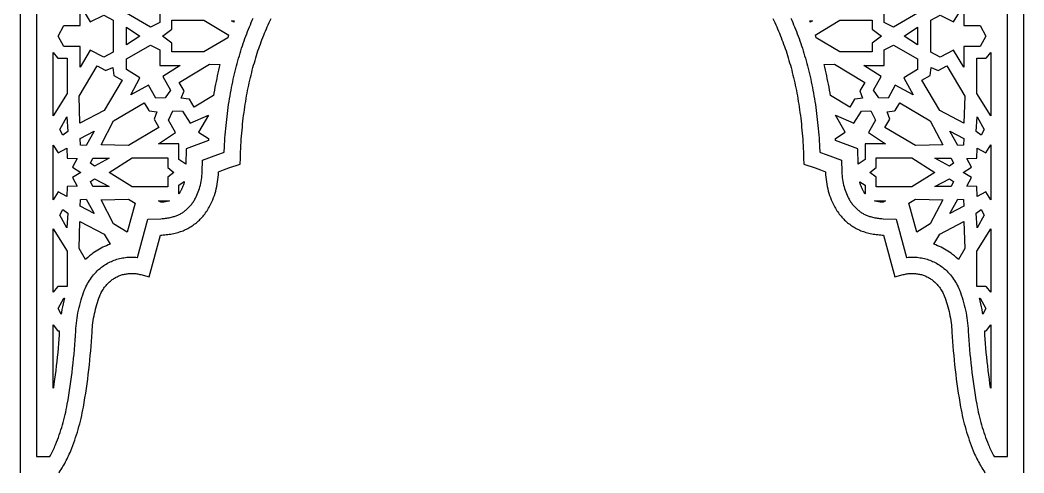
# Model space of a CAD drawing. Extents: x -1513 to 1512, y -590 to 595.
# Drawn here: x 592 to 1512, y -585 to -169 of the extents above; entities that cross this region are included whole.
import ezdxf

# ---------------------------------------------------------------- set-up
doc = ezdxf.new("R2010")
doc.units = 0
doc.layers.add('LAYER_1', color=18, linetype='CONTINUOUS')
doc.layers.add('LAYER_3', color=150, linetype='CONTINUOUS')

msp = doc.modelspace()

# ---------------------------------------------------------------- linework, layer by layer
at = {"layer": 'LAYER_1'}
for points in [[(1511.94, -584.76), (1511.94, 595.24), (1057.75, 595.24), (1051.94, 595.24), (1046.14, 595.24), (591.94, 595.24), (591.94, -584.76)], [(627.45, -584.76), (627.82, -584.23), (628.7, -582.91), (629.56, -581.58), (630.4, -580.23), (631.22, -578.87), (632.03, -577.5), (632.81, -576.11), (633.57, -574.71), (634.32, -573.3), (635.04, -571.87), (635.74, -570.43), (636.42, -568.98), (637.08, -567.51), (637.73, -566.04), (638.34, -564.56), (639.31, -562.13), (640.25, -559.7), (641.15, -557.26), (642.03, -554.8), (642.87, -552.33), (643.67, -549.84), (644.45, -547.35), (645.19, -544.84), (645.9, -542.32), (646.58, -539.8), (647.22, -537.26), (647.83, -534.71), (648.41, -532.15), (648.95, -529.58), (649.46, -527.01), (649.94, -524.43), (650.68, -520.15), (651.39, -515.87), (652.07, -511.58), (652.72, -507.29), (653.33, -502.99), (653.91, -498.69), (654.46, -494.38), (654.97, -490.07), (655.45, -485.76), (655.9, -481.44), (656.31, -477.12), (656.7, -472.79), (657.04, -468.46), (657.36, -464.12), (657.64, -459.79), (657.89, -455.52), (658.03, -453.32), (658.21, -451.2), (658.42, -449.09), (658.68, -446.98), (658.99, -444.88), (659.33, -442.79), (659.71, -440.7), (660.14, -438.63), (660.61, -436.56), (661.11, -434.5), (661.66, -432.46), (662.25, -430.42), (662.88, -428.4), (663.55, -426.39), (664.26, -424.39), (665, -422.43), (665.44, -421.36), (665.9, -420.33), (666.4, -419.31), (666.93, -418.31), (667.49, -417.33), (668.08, -416.37), (668.71, -415.43), (669.37, -414.51), (670.06, -413.62), (670.77, -412.74), (671.52, -411.89), (672.3, -411.06), (673.11, -410.26), (673.95, -409.49), (674.81, -408.74), (675.71, -408.02), (676.41, -407.49), (677.13, -406.98), (677.86, -406.5), (678.61, -406.03), (679.37, -405.59), (680.14, -405.17), (680.93, -404.78), (681.73, -404.4), (682.53, -404.05), (683.35, -403.73), (684.18, -403.43), (685.01, -403.16), (685.86, -402.91), (686.71, -402.68), (687.57, -402.49), (688.44, -402.32), (689.38, -402.16), (690.32, -402.03), (691.27, -401.93), (692.22, -401.85), (693.16, -401.81), (694.11, -401.79), (695.06, -401.79), (696.01, -401.83), (696.95, -401.89), (697.9, -401.98), (698.84, -402.1), (699.78, -402.25), (700.71, -402.42), (701.64, -402.62), (702.57, -402.84), (710.17, -404.93), (720.58, -366.59), (721.79, -366.54), (723.17, -366.46), (724.54, -366.35), (725.92, -366.22), (727.29, -366.05), (728.66, -365.86), (730.02, -365.64), (731.38, -365.38), (732.74, -365.1), (734.09, -364.8), (735.44, -364.46), (736.79, -364.09), (737.92, -363.76), (739.05, -363.39), (740.17, -362.99), (741.28, -362.56), (742.37, -362.1), (743.46, -361.62), (744.53, -361.1), (745.59, -360.56), (746.63, -359.99), (747.66, -359.39), (748.68, -358.77), (749.68, -358.11), (750.66, -357.44), (751.64, -356.73), (752.59, -356), (753.53, -355.24), (754.45, -354.46), (755.35, -353.65), (756.24, -352.82), (757.11, -351.96), (757.95, -351.07), (758.78, -350.17), (759.59, -349.24), (760.38, -348.28), (761.15, -347.3), (761.9, -346.3), (762.62, -345.28), (763.33, -344.23), (764.01, -343.16), (764.66, -342.07), (765.29, -340.96), (765.91, -339.82), (766.83, -337.98), (767.7, -336.1), (768.52, -334.19), (769.28, -332.26), (769.98, -330.29), (770.63, -328.3), (771.22, -326.29), (771.74, -324.26), (772.22, -322.15), (772.64, -320.03), (773, -317.89), (773.3, -315.75), (773.53, -313.6), (773.7, -311.43), (773.82, -309.27), (773.83, -308.47), (778.37, -306.78), (783.38, -305), (793.79, -301.48), (793.81, -296.02), (793.91, -293.06), (794.04, -290.14), (794.18, -287.23), (794.33, -284.35), (794.51, -281.5), (794.7, -278.67), (794.91, -275.86), (795.14, -273.08), (795.38, -270.32), (795.64, -267.59), (795.92, -264.87), (796.21, -262.18), (796.53, -259.52), (796.85, -256.87), (797.2, -254.25), (797.56, -251.65), (797.93, -249.08), (798.32, -246.52), (798.73, -243.99), (799.15, -241.48), (799.59, -238.99), (800.05, -236.53), (800.52, -234.08), (801, -231.66), (801.5, -229.25), (802.01, -226.87), (802.54, -224.51), (803.09, -222.17), (803.64, -219.85), (804.22, -217.55), (804.8, -215.27), (805.4, -213.01), (806.02, -210.77), (806.65, -208.55), (807.29, -206.35), (807.94, -204.16), (808.61, -202), (809.3, -199.86), (809.99, -197.73), (810.7, -195.63), (811.42, -193.54), (812.16, -191.47), (812.9, -189.42), (813.66, -187.39), (814.44, -185.37), (815.22, -183.38), (816.02, -181.4), (816.83, -179.43), (817.65, -177.49), (818.48, -175.56), (819.32, -173.65), (820.18, -171.76), (821.05, -169.88), (821.93, -168.02)], [(1281.96, -168.02), (1282.84, -169.88), (1283.71, -171.76), (1284.56, -173.65), (1285.41, -175.56), (1286.24, -177.49), (1287.06, -179.43), (1287.87, -181.4), (1288.67, -183.38), (1289.45, -185.37), (1290.22, -187.39), (1290.98, -189.42), (1291.73, -191.47), (1292.47, -193.54), (1293.19, -195.63), (1293.9, -197.73), (1294.59, -199.86), (1295.27, -202), (1295.94, -204.16), (1296.6, -206.35), (1297.24, -208.55), (1297.87, -210.77), (1298.49, -213.01), (1299.09, -215.27), (1299.67, -217.55), (1300.24, -219.85), (1300.8, -222.17), (1301.35, -224.51), (1301.88, -226.87), (1302.39, -229.25), (1302.89, -231.66), (1303.37, -234.08), (1303.84, -236.53), (1304.3, -238.99), (1304.73, -241.48), (1305.16, -243.99), (1305.57, -246.52), (1305.96, -249.08), (1306.33, -251.65), (1306.69, -254.25), (1307.04, -256.87), (1307.36, -259.52), (1307.67, -262.18), (1307.97, -264.87), (1308.25, -267.59), (1308.51, -270.32), (1308.75, -273.08), (1308.98, -275.86), (1309.19, -278.67), (1309.38, -281.5), (1309.55, -284.35), (1309.71, -287.23), (1309.85, -290.14), (1309.97, -293.06), (1310.08, -296.02), (1310.1, -301.48), (1320.51, -305), (1325.52, -306.78), (1330.06, -308.47), (1330.07, -309.27), (1330.18, -311.43), (1330.36, -313.6), (1330.59, -315.75), (1330.89, -317.89), (1331.25, -320.03), (1331.66, -322.15), (1332.15, -324.26), (1332.67, -326.29), (1333.26, -328.3), (1333.9, -330.29), (1334.61, -332.26), (1335.37, -334.19), (1336.18, -336.1), (1337.06, -337.98), (1337.98, -339.82), (1338.59, -340.96), (1339.23, -342.07), (1339.88, -343.16), (1340.56, -344.23), (1341.27, -345.28), (1341.99, -346.3), (1342.74, -347.3), (1343.51, -348.28), (1344.3, -349.24), (1345.11, -350.17), (1345.93, -351.07), (1346.78, -351.96), (1347.65, -352.82), (1348.54, -353.65), (1349.44, -354.46), (1350.36, -355.24), (1351.3, -356), (1352.25, -356.73), (1353.22, -357.44), (1354.21, -358.11), (1355.21, -358.77), (1356.23, -359.39), (1357.26, -359.99), (1358.3, -360.56), (1359.36, -361.1), (1360.43, -361.62), (1361.52, -362.1), (1362.61, -362.56), (1363.72, -362.99), (1364.84, -363.39), (1365.97, -363.76), (1367.1, -364.09), (1368.45, -364.46), (1369.8, -364.8), (1371.15, -365.1), (1372.51, -365.38), (1373.87, -365.64), (1375.23, -365.86), (1376.6, -366.05), (1377.97, -366.22), (1379.35, -366.35), (1380.72, -366.46), (1382.1, -366.54), (1383.31, -366.59), (1393.72, -404.93), (1401.32, -402.84), (1402.25, -402.62), (1403.18, -402.42), (1404.11, -402.25), (1405.05, -402.1), (1405.99, -401.98), (1406.93, -401.89), (1407.88, -401.83), (1408.83, -401.79), (1409.78, -401.79), (1410.72, -401.81), (1411.67, -401.85), (1412.62, -401.93), (1413.56, -402.03), (1414.51, -402.16), (1415.45, -402.32), (1416.32, -402.49), (1417.18, -402.68), (1418.03, -402.91), (1418.87, -403.16), (1419.71, -403.43), (1420.54, -403.73), (1421.36, -404.05), (1422.16, -404.4), (1422.96, -404.78), (1423.74, -405.17), (1424.52, -405.59), (1425.28, -406.03), (1426.02, -406.5), (1426.76, -406.98), (1427.48, -407.49), (1428.17, -408.02), (1429.08, -408.74), (1429.94, -409.49), (1430.78, -410.26), (1431.59, -411.06), (1432.36, -411.89), (1433.11, -412.74), (1433.83, -413.62), (1434.52, -414.51), (1435.18, -415.43), (1435.8, -416.37), (1436.4, -417.33), (1436.96, -418.31), (1437.49, -419.31), (1437.98, -420.33), (1438.45, -421.36), (1438.89, -422.43), (1439.63, -424.39), (1440.34, -426.39), (1441.01, -428.4), (1441.64, -430.42), (1442.23, -432.46), (1442.77, -434.5), (1443.28, -436.56), (1443.75, -438.63), (1444.17, -440.7), (1444.56, -442.79), (1444.9, -444.88), (1445.2, -446.98), (1445.46, -449.09), (1445.68, -451.2), (1445.86, -453.32), (1446, -455.52), (1446.25, -459.79), (1446.53, -464.12), (1446.84, -468.46), (1447.19, -472.79), (1447.58, -477.12), (1447.99, -481.44), (1448.44, -485.76), (1448.92, -490.07), (1449.43, -494.38), (1449.98, -498.69), (1450.56, -502.99), (1451.17, -507.29), (1451.82, -511.58), (1452.49, -515.87), (1453.2, -520.15), (1453.95, -524.43), (1454.43, -527.01), (1454.94, -529.58), (1455.48, -532.15), (1456.06, -534.71), (1456.67, -537.26), (1457.31, -539.8), (1457.99, -542.32), (1458.7, -544.84), (1459.44, -547.35), (1460.22, -549.84), (1461.02, -552.33), (1461.86, -554.8), (1462.74, -557.26), (1463.64, -559.7), (1464.58, -562.13), (1465.55, -564.56), (1466.16, -566.04), (1466.8, -567.51), (1467.47, -568.98), (1468.15, -570.43), (1468.85, -571.87), (1469.57, -573.3), (1470.32, -574.71), (1471.08, -576.11), (1471.86, -577.5), (1472.67, -578.87), (1473.49, -580.23), (1474.33, -581.58), (1475.19, -582.91), (1476.07, -584.23), (1476.44, -584.76)]]:
    msp.add_lwpolyline(points, dxfattribs=at)
for points in [[(725.02, -127.46), (729.66, -134.64), (722.73, -147.12), (738.54, -157.02), (719.9, -157.02), (719.9, -171.66), (711.42, -175.78), (689.42, -163.19), (689.42, -153.61), (701.85, -145.78), (693.35, -130.4), (709.77, -139.23), (716.29, -127.07)], [(1394.08, -139.23), (1410.5, -130.4), (1402, -145.78), (1414.43, -153.61), (1414.43, -163.19), (1392.42, -175.78), (1383.95, -171.66), (1383.95, -157.02), (1365.31, -157.02), (1381.12, -147.12), (1374.18, -134.64), (1378.83, -127.46), (1387.56, -127.07)], [(656.31, -171.11), (668.75, -164.9), (677.16, -169.46), (677.16, -184.12), (677.16, -198.79), (668.75, -203.35), (656.31, -197.13), (647.03, -212.45), (647.03, -193.78), (632.03, -193.78), (626.75, -184.12), (632.03, -174.46), (647.03, -174.46), (647.03, -155.8)], [(1456.81, -174.46), (1471.82, -174.46), (1477.1, -184.12), (1471.82, -193.78), (1456.81, -193.78), (1456.81, -212.45), (1447.54, -197.13), (1435.09, -203.35), (1426.69, -198.79), (1426.69, -184.12), (1426.69, -169.46), (1435.09, -164.9), (1447.54, -171.11), (1456.81, -155.8)], [(783.29, -183.12), (783.11, -183.62), (782.41, -185.65), (760.47, -198.65), (731.13, -198.65), (731.13, -190.46), (722.57, -184.12), (731.13, -177.78), (731.13, -169.6), (760.47, -169.6)], [(788.25, -170.04), (788.24, -170.08), (787.73, -171.34), (785.63, -169.98)], [(1316.15, -171.32), (1315.65, -170.08), (1315.64, -170.04), (1318.22, -169.98)], [(1372.72, -177.78), (1381.28, -184.12), (1372.72, -190.46), (1372.72, -198.65), (1343.37, -198.65), (1321.49, -185.68), (1320.78, -183.62), (1320.59, -183.1), (1343.37, -169.6), (1372.72, -169.6)], [(701.75, -184.12), (689.41, -192.19), (689.41, -184.12), (689.41, -176.05)], [(1414.44, -184.12), (1414.44, -192.19), (1402.1, -184.12), (1414.44, -176.05)], [(719.9, -196.58), (719.9, -211.22), (738.54, -211.22), (722.73, -221.12), (729.66, -233.6), (725.02, -240.78), (716.29, -241.17), (709.77, -229.01), (693.35, -237.84), (701.85, -222.46), (689.42, -214.64), (689.42, -205.06), (711.42, -192.47)], [(1414.43, -205.06), (1414.43, -214.64), (1402, -222.46), (1410.5, -237.84), (1394.08, -229.01), (1387.56, -241.17), (1378.83, -240.78), (1374.18, -233.6), (1381.12, -221.12), (1365.31, -211.22), (1383.95, -211.22), (1383.95, -196.58), (1392.42, -192.47)], [(626.24, -204.17), (626.68, -204.38), (635.16, -204.38), (635.16, -236.65), (622.2, -257.19), (622.2, -199.1)], [(1481.69, -257.25), (1468.69, -236.65), (1468.69, -204.38), (1477.17, -204.38), (1477.6, -204.17), (1481.69, -199.05)], [(669.87, -215.5), (670.35, -215.54), (676.92, -213), (677.94, -220.19), (685.48, -224.57), (669.04, -252.41), (646.84, -263.92), (646.1, -239.1), (662.55, -211.25)], [(775.15, -210.14), (775.13, -210.19), (774.5, -212.72), (773.89, -215.27), (773.29, -217.84), (772.71, -220.43), (772.15, -223.04), (771.6, -225.67), (771.07, -228.32), (770.56, -230.99), (770.07, -233.68), (769.59, -236.39), (769.21, -238.62), (751.51, -249.27), (747.11, -242.08), (746.71, -241.82), (739.72, -240.96), (742.26, -234.16), (737.73, -226.74), (765.55, -210)], [(1366.12, -226.74), (1361.59, -234.16), (1364.13, -240.95), (1357.14, -241.82), (1356.74, -242.08), (1352.34, -249.27), (1334.68, -238.65), (1334.3, -236.39), (1333.82, -233.68), (1333.33, -230.99), (1332.81, -228.32), (1332.29, -225.67), (1331.74, -223.04), (1331.18, -220.43), (1330.6, -217.84), (1330, -215.27), (1329.39, -212.72), (1328.76, -210.19), (1328.74, -210.14), (1338.3, -210)], [(1457.75, -239.1), (1457.01, -263.92), (1434.81, -252.41), (1418.37, -224.57), (1425.91, -220.19), (1426.93, -213), (1433.5, -215.54), (1433.98, -215.5), (1441.29, -211.25)], [(709.98, -252.39), (710.39, -252.65), (717.37, -253.57), (714.78, -260.35), (719.26, -267.79), (691.32, -284.34), (666.28, -283.82), (677.69, -261.72), (705.64, -245.17)], [(1426.16, -261.72), (1437.57, -283.82), (1412.53, -284.34), (1384.59, -267.79), (1389.07, -260.35), (1386.48, -253.57), (1393.46, -252.65), (1393.87, -252.39), (1398.21, -245.17)], [(740.85, -253.07), (747.83, -264.06), (764.6, -256.61), (755.59, -272.2), (764.68, -277.97), (764.57, -279.56), (764.55, -279.91), (744.3, -287.46), (743.98, -301.51), (737.46, -297.38), (737.46, -282.97), (718.75, -282.97), (734.35, -272.66), (727.91, -261.08), (732.09, -252.68)], [(1375.94, -261.08), (1369.5, -272.66), (1385.1, -282.97), (1366.39, -282.97), (1366.39, -297.38), (1359.91, -301.48), (1359.59, -287.46), (1339.34, -279.91), (1339.32, -279.56), (1339.21, -277.95), (1348.26, -272.2), (1339.25, -256.61), (1356.02, -264.06), (1363, -253.07), (1371.75, -252.68)], [(635.73, -271.64), (630.99, -274.89), (628.42, -269.82), (634.8, -258.23)], [(1475.43, -269.82), (1472.86, -274.89), (1468.11, -271.64), (1469.05, -258.23)], [(652.52, -284.5), (647.31, -284.12), (646.89, -278.17), (659.7, -271.39)], [(1456.96, -278.16), (1456.54, -284.12), (1451.33, -284.5), (1444.15, -271.39)], [(626.71, -291.16), (634.77, -286.91), (635.09, -295.97), (644.22, -296.28), (639.93, -304.28), (647.67, -309.07), (639.93, -313.87), (644.22, -321.87), (635.09, -322.18), (634.77, -331.24), (626.71, -326.99), (622.2, -334.15), (622.2, -284)], [(1481.69, -334.21), (1477.14, -326.99), (1469.07, -331.24), (1468.76, -322.18), (1459.63, -321.87), (1463.92, -313.87), (1456.18, -309.07), (1463.92, -304.28), (1459.63, -296.28), (1468.76, -295.97), (1469.07, -286.91), (1477.14, -291.16), (1481.69, -283.94)], [(673.61, -296.21), (660.25, -303.28), (656.42, -300.57), (658.73, -295.97)], [(727.26, -304.57), (732.99, -309.07), (727.26, -313.58), (727.26, -322.25), (694.71, -322.25), (673.49, -309.07), (694.71, -295.9), (727.26, -295.9)], [(1430.36, -309.07), (1409.14, -322.25), (1376.59, -322.25), (1376.59, -313.58), (1370.86, -309.07), (1376.59, -304.57), (1376.59, -295.9), (1409.14, -295.9)], [(1447.43, -300.57), (1443.6, -303.28), (1430.24, -296.21), (1445.12, -295.97)], [(673.61, -321.94), (658.73, -322.18), (656.42, -317.58), (660.25, -314.87)], [(742.29, -318.33), (741.95, -319.48), (741.59, -320.6), (741.19, -321.72), (740.76, -322.81), (740.3, -323.88), (739.82, -324.93), (739.28, -325.99), (739.04, -326.44), (738.77, -326.91), (738.5, -327.37), (738.22, -327.81), (737.93, -328.24), (737.63, -328.66), (737.46, -328.89), (737.46, -320.77), (742.48, -317.6)], [(1366.39, -320.77), (1366.39, -328.83), (1366.26, -328.66), (1365.96, -328.24), (1365.67, -327.81), (1365.39, -327.37), (1365.11, -326.91), (1364.85, -326.44), (1364.6, -325.99), (1364.07, -324.93), (1363.59, -323.88), (1363.13, -322.81), (1362.7, -321.72), (1362.3, -320.6), (1361.93, -319.48), (1361.6, -318.33), (1361.42, -317.63)], [(1447.43, -317.58), (1445.12, -322.18), (1430.24, -321.94), (1443.6, -314.87)], [(659.7, -346.76), (646.89, -339.98), (647.31, -334.03), (652.52, -333.65)], [(697.43, -337.43), (697.41, -337.43), (690.23, -363.86), (677.69, -356.43), (666.28, -334.33), (691.32, -333.81)], [(728.58, -335.24), (727.87, -335.43), (727.13, -335.61), (726.38, -335.78), (725.63, -335.94), (724.88, -336.08), (724.13, -336.2), (723.38, -336.31), (722.63, -336.4), (721.87, -336.47), (721.12, -336.53), (720.83, -336.55), (718.75, -335.18), (728.78, -335.18)], [(1383.02, -336.55), (1382.77, -336.53), (1382.02, -336.47), (1381.26, -336.4), (1380.51, -336.31), (1379.76, -336.2), (1379.01, -336.08), (1378.26, -335.94), (1377.51, -335.78), (1376.76, -335.61), (1376.01, -335.43), (1375.31, -335.24), (1375.11, -335.18), (1385.1, -335.18)], [(1437.57, -334.33), (1426.16, -356.43), (1413.65, -363.84), (1406.48, -337.43), (1406.42, -337.43), (1412.53, -333.81)], [(1456.54, -334.03), (1456.96, -339.98), (1444.15, -346.76), (1451.33, -333.65)], [(635.73, -346.51), (634.8, -359.92), (628.42, -348.33), (630.99, -343.26)], [(1475.43, -348.33), (1469.05, -359.92), (1468.11, -346.51), (1472.86, -343.26)], [(669.04, -365.74), (674.52, -375.03), (674.4, -375.07), (672.72, -375.67), (671.06, -376.33), (669.43, -377.03), (667.82, -377.79), (666.24, -378.59), (664.68, -379.43), (663.15, -380.32), (661.64, -381.25), (660.17, -382.23), (658.73, -383.25), (657.29, -384.33), (655.61, -385.69), (653.96, -387.11), (652.36, -388.59), (651.97, -388.98), (646.1, -379.05), (646.84, -354.23)], [(1457.75, -379.05), (1451.9, -388.95), (1451.53, -388.59), (1449.93, -387.11), (1448.28, -385.69), (1446.6, -384.33), (1445.16, -383.25), (1443.72, -382.23), (1442.24, -381.25), (1440.74, -380.32), (1439.21, -379.43), (1437.65, -378.59), (1436.07, -377.79), (1434.46, -377.03), (1432.82, -376.33), (1431.17, -375.67), (1429.49, -375.07), (1429.33, -375.01), (1434.81, -365.74), (1457.01, -354.23)], [(635.16, -381.5), (635.16, -413.77), (626.68, -413.77), (626.24, -413.98), (622.2, -419.05), (622.2, -360.96)], [(1481.69, -419.1), (1477.6, -413.98), (1477.17, -413.77), (1468.69, -413.77), (1468.69, -381.5), (1481.69, -360.9)], [(632.76, -424.4), (632.06, -427.03), (631.41, -429.66), (630.81, -432.31), (630.27, -434.97), (629.77, -437.64), (629.53, -439.12), (626.75, -434.03), (632.03, -424.37), (632.77, -424.37)], [(1477.1, -434.03), (1474.35, -439.06), (1474.12, -437.64), (1473.62, -434.97), (1473.08, -432.31), (1472.48, -429.66), (1471.83, -427.03), (1471.13, -424.4), (1471.12, -424.37), (1471.82, -424.37)], [(626.24, -454.08), (626.68, -454.29), (627.91, -454.29), (627.7, -457.95), (627.43, -462.06), (627.13, -466.16), (626.8, -470.26), (626.44, -474.36), (626.05, -478.46), (625.62, -482.55), (625.17, -486.64), (624.68, -490.72), (624.16, -494.8), (623.61, -498.87), (623.03, -502.94), (622.48, -506.65), (622.2, -507.09), (622.2, -449.01)], [(1481.69, -507.16), (1481.43, -506.74), (1480.85, -502.94), (1480.28, -498.87), (1479.73, -494.8), (1479.21, -490.72), (1478.72, -486.64), (1478.27, -482.55), (1477.84, -478.46), (1477.45, -474.36), (1477.09, -470.26), (1476.76, -466.16), (1476.46, -462.06), (1476.19, -457.95), (1475.98, -454.29), (1477.17, -454.29), (1477.6, -454.08), (1481.69, -448.96)]]:
    msp.add_lwpolyline(points, close=True, dxfattribs=at)
at = {"layer": 'LAYER_3'}
for points in [[(606.94, 580.24), (606.94, -569.76), (619.17, -569.76), (619.69, -568.84), (620.35, -567.63), (620.99, -566.42), (621.61, -565.19), (622.21, -563.95), (622.8, -562.7), (623.37, -561.44), (623.92, -560.17), (624.46, -558.88), (625.35, -556.65), (626.21, -554.41), (627.05, -552.15), (627.86, -549.88), (628.63, -547.59), (629.38, -545.3), (630.09, -542.99), (630.78, -540.68), (631.44, -538.35), (632.06, -536.01), (632.66, -533.66), (633.22, -531.31), (633.75, -528.94), (634.26, -526.57), (634.73, -524.19), (635.17, -521.79), (635.9, -517.63), (636.59, -513.47), (637.25, -509.29), (637.88, -505.12), (638.47, -500.93), (639.04, -496.74), (639.57, -492.55), (640.07, -488.36), (640.54, -484.15), (640.97, -479.95), (641.38, -475.74), (641.75, -471.53), (642.09, -467.31), (642.4, -463.09), (642.67, -458.87), (642.92, -454.61), (643.07, -452.22), (643.27, -449.81), (643.52, -447.4), (643.82, -445), (644.16, -442.6), (644.55, -440.22), (644.99, -437.84), (645.48, -435.47), (646.01, -433.11), (646.59, -430.77), (647.21, -428.43), (647.88, -426.11), (648.6, -423.8), (649.37, -421.5), (650.18, -419.22), (651.04, -416.94), (651.65, -415.45), (652.32, -413.96), (653.03, -412.5), (653.79, -411.07), (654.6, -409.66), (655.46, -408.27), (656.36, -406.91), (657.31, -405.59), (658.31, -404.29), (659.35, -403.02), (660.43, -401.79), (661.56, -400.59), (662.74, -399.43), (663.95, -398.3), (665.21, -397.21), (666.5, -396.17), (667.57, -395.37), (668.65, -394.61), (669.75, -393.88), (670.88, -393.18), (672.02, -392.51), (673.19, -391.88), (674.37, -391.28), (675.58, -390.72), (676.8, -390.19), (678.04, -389.7), (679.29, -389.25), (680.56, -388.83), (681.84, -388.46), (683.13, -388.12), (684.44, -387.82), (685.75, -387.56), (687.13, -387.33), (688.5, -387.14), (689.88, -386.99), (691.26, -386.88), (692.64, -386.81), (694.02, -386.79), (695.4, -386.8), (696.79, -386.85), (698.16, -386.94), (699.32, -387.05), (699.48, -387.07), (708.99, -352.01), (721.08, -351.56), (722.14, -351.5), (723.21, -351.41), (724.27, -351.31), (725.33, -351.18), (726.39, -351.03), (727.45, -350.86), (728.51, -350.66), (729.56, -350.44), (730.61, -350.21), (731.66, -349.94), (732.69, -349.66), (733.46, -349.44), (734.2, -349.19), (734.95, -348.93), (735.68, -348.64), (736.42, -348.34), (737.14, -348.01), (737.86, -347.67), (738.57, -347.3), (739.27, -346.92), (739.96, -346.52), (740.65, -346.09), (741.33, -345.65), (742, -345.19), (742.66, -344.71), (743.31, -344.21), (743.95, -343.69), (744.59, -343.15), (745.21, -342.6), (745.82, -342.02), (746.42, -341.43), (747.01, -340.82), (747.59, -340.18), (748.15, -339.54), (748.7, -338.87), (749.24, -338.18), (749.76, -337.48), (750.28, -336.76), (750.77, -336.02), (751.25, -335.26), (751.72, -334.49), (752.17, -333.7), (752.6, -332.9), (753.32, -331.46), (754, -329.99), (754.64, -328.5), (755.24, -326.99), (755.79, -325.45), (756.29, -323.89), (756.75, -322.31), (757.17, -320.71), (757.55, -319.03), (757.89, -317.33), (758.17, -315.63), (758.41, -313.91), (758.6, -312.18), (758.74, -310.45), (758.82, -308.72), (759.06, -297.96), (773.24, -292.68), (778.47, -290.83), (779, -290.65), (779.05, -289.46), (779.2, -286.46), (779.36, -283.49), (779.54, -280.53), (779.74, -277.6), (779.96, -274.69), (780.19, -271.81), (780.44, -268.95), (780.72, -266.11), (781, -263.29), (781.31, -260.5), (781.63, -257.73), (781.97, -254.98), (782.33, -252.25), (782.71, -249.54), (783.1, -246.86), (783.51, -244.2), (783.93, -241.55), (784.37, -238.93), (784.83, -236.33), (785.3, -233.76), (785.79, -231.2), (786.3, -228.66), (786.82, -226.15), (787.36, -223.65), (787.92, -221.17), (788.49, -218.72), (789.07, -216.28), (789.67, -213.87), (790.29, -211.47), (790.92, -209.1), (791.57, -206.74), (792.23, -204.4), (792.91, -202.09), (793.6, -199.79), (794.3, -197.51), (795.02, -195.25), (795.76, -193.01), (796.5, -190.78), (797.27, -188.58), (798.04, -186.39), (798.83, -184.23), (799.64, -182.08), (800.45, -179.94), (801.28, -177.83), (802.13, -175.74), (802.98, -173.66), (803.85, -171.6), (804.74, -169.56), (805.63, -167.53)], [(1298.26, -167.53), (1299.15, -169.56), (1300.04, -171.6), (1300.91, -173.66), (1301.76, -175.74), (1302.61, -177.83), (1303.44, -179.94), (1304.25, -182.08), (1305.06, -184.23), (1305.85, -186.39), (1306.62, -188.58), (1307.38, -190.78), (1308.13, -193.01), (1308.87, -195.25), (1309.59, -197.51), (1310.29, -199.79), (1310.98, -202.09), (1311.66, -204.4), (1312.32, -206.74), (1312.97, -209.1), (1313.6, -211.47), (1314.21, -213.87), (1314.82, -216.28), (1315.4, -218.72), (1315.97, -221.17), (1316.53, -223.65), (1317.06, -226.15), (1317.59, -228.66), (1318.09, -231.2), (1318.58, -233.76), (1319.06, -236.33), (1319.52, -238.93), (1319.96, -241.55), (1320.38, -244.2), (1320.79, -246.86), (1321.18, -249.54), (1321.56, -252.25), (1321.92, -254.98), (1322.26, -257.73), (1322.58, -260.5), (1322.88, -263.29), (1323.17, -266.11), (1323.44, -268.95), (1323.7, -271.81), (1323.93, -274.69), (1324.15, -277.6), (1324.35, -280.53), (1324.53, -283.49), (1324.69, -286.46), (1324.84, -289.46), (1324.89, -290.65), (1325.42, -290.83), (1330.65, -292.68), (1344.82, -297.96), (1345.06, -308.72), (1345.15, -310.45), (1345.29, -312.18), (1345.48, -313.91), (1345.72, -315.63), (1346, -317.33), (1346.34, -319.03), (1346.72, -320.71), (1347.14, -322.31), (1347.6, -323.89), (1348.1, -325.45), (1348.65, -326.99), (1349.25, -328.5), (1349.89, -329.99), (1350.57, -331.46), (1351.29, -332.9), (1351.72, -333.7), (1352.17, -334.49), (1352.64, -335.26), (1353.12, -336.02), (1353.61, -336.76), (1354.12, -337.48), (1354.65, -338.18), (1355.19, -338.87), (1355.74, -339.54), (1356.3, -340.18), (1356.88, -340.82), (1357.47, -341.43), (1358.07, -342.02), (1358.68, -342.6), (1359.3, -343.15), (1359.93, -343.69), (1360.58, -344.21), (1361.23, -344.71), (1361.89, -345.19), (1362.56, -345.65), (1363.24, -346.09), (1363.92, -346.52), (1364.62, -346.92), (1365.32, -347.3), (1366.03, -347.67), (1366.75, -348.01), (1367.47, -348.34), (1368.2, -348.64), (1368.94, -348.93), (1369.68, -349.19), (1370.43, -349.44), (1371.2, -349.66), (1372.23, -349.94), (1373.28, -350.21), (1374.33, -350.44), (1375.38, -350.66), (1376.44, -350.86), (1377.49, -351.03), (1378.55, -351.18), (1379.62, -351.31), (1380.68, -351.41), (1381.75, -351.5), (1382.81, -351.56), (1394.9, -352.01), (1404.41, -387.07), (1404.56, -387.05), (1405.72, -386.94), (1407.1, -386.85), (1408.48, -386.8), (1409.87, -386.79), (1411.25, -386.81), (1412.63, -386.88), (1414.01, -386.99), (1415.39, -387.14), (1416.76, -387.33), (1418.13, -387.56), (1419.45, -387.82), (1420.76, -388.12), (1422.05, -388.46), (1423.33, -388.83), (1424.6, -389.25), (1425.85, -389.7), (1427.09, -390.19), (1428.31, -390.72), (1429.51, -391.28), (1430.7, -391.88), (1431.86, -392.51), (1433.01, -393.18), (1434.13, -393.88), (1435.24, -394.61), (1436.32, -395.37), (1437.39, -396.17), (1438.68, -397.21), (1439.94, -398.3), (1441.15, -399.43), (1442.33, -400.59), (1443.46, -401.79), (1444.54, -403.02), (1445.58, -404.29), (1446.58, -405.59), (1447.53, -406.91), (1448.43, -408.27), (1449.29, -409.66), (1450.1, -411.07), (1450.86, -412.5), (1451.57, -413.96), (1452.24, -415.45), (1452.84, -416.94), (1453.71, -419.22), (1454.52, -421.5), (1455.29, -423.8), (1456, -426.11), (1456.68, -428.43), (1457.3, -430.77), (1457.88, -433.11), (1458.41, -435.47), (1458.9, -437.84), (1459.34, -440.22), (1459.73, -442.6), (1460.07, -445), (1460.37, -447.4), (1460.62, -449.81), (1460.82, -452.22), (1460.97, -454.61), (1461.22, -458.87), (1461.49, -463.09), (1461.8, -467.31), (1462.14, -471.53), (1462.51, -475.74), (1462.92, -479.95), (1463.35, -484.15), (1463.82, -488.36), (1464.32, -492.55), (1464.85, -496.74), (1465.42, -500.93), (1466.01, -505.12), (1466.64, -509.29), (1467.3, -513.47), (1467.99, -517.63), (1468.72, -521.79), (1469.16, -524.19), (1469.63, -526.57), (1470.13, -528.94), (1470.67, -531.31), (1471.23, -533.66), (1471.83, -536.01), (1472.45, -538.35), (1473.11, -540.68), (1473.8, -542.99), (1474.51, -545.3), (1475.26, -547.59), (1476.03, -549.88), (1476.84, -552.15), (1477.67, -554.41), (1478.54, -556.65), (1479.43, -558.88), (1479.97, -560.17), (1480.52, -561.44), (1481.09, -562.7), (1481.68, -563.95), (1482.28, -565.19), (1482.9, -566.42), (1483.54, -567.63), (1484.2, -568.84), (1484.72, -569.76), (1496.94, -569.76), (1496.94, 580.24)]]:
    msp.add_lwpolyline(points, dxfattribs=at)

doc.saveas('drawing.dxf')
